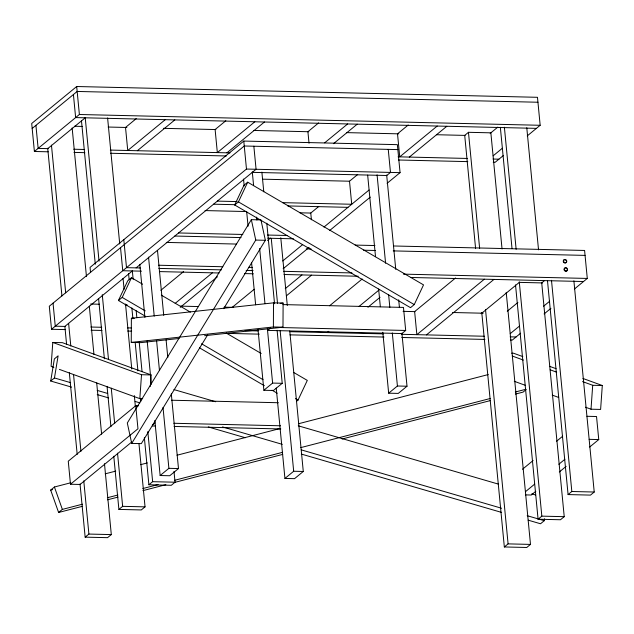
<?xml version="1.0" encoding="UTF-8"?>
<svg xmlns="http://www.w3.org/2000/svg" width="634" height="634" viewBox="0 0 634 634"><rect width="100%" height="100%" fill="white"/><g stroke="black" fill="none" stroke-linecap="round" stroke-linejoin="round"><path stroke-width="0.95" d="M179.081 338.477L140.851 342.622L131.254 342.4L131.373 318.276L273.508 302.846L283.113 303.076L282.986 327.199L204.568 335.711M131.254 342.4L273.389 326.97L273.508 302.846M150.306 386.423L151.114 374.94L62.386 342.669L52.78 342.447L51.1 366.373L53.874 367.387M142.705 398.715L139.829 398.643L141.517 374.718L52.78 342.447M582.892 378.443L602.3 385.504L600.612 409.429L591.015 409.207L592.703 385.282L582.535 381.581M50.712 381.034L54.365 358.907L58.114 355.832L54.461 377.959L50.712 381.034L71.602 387.12M528.193 520.173L540.533 523.763L544.281 520.68L544.598 518.763M144.909 315.946L118.447 300.492L127.727 280.799L131.476 277.716L142.571 284.198M118.447 300.492L122.196 297.409L131.476 277.716M234.675 204.972L243.947 185.279L247.696 182.196L423.528 284.888L414.248 304.589L410.499 307.672L234.675 204.972L238.424 201.889L247.696 182.196M296.522 401.338L298.02 400.109L307.3 380.408L293.645 372.435M223.667 308.639L265.361 240.302L260.946 219.895L251.349 219.673L127.307 423.005L131.713 443.404L141.311 443.634L207.714 334.792M131.713 443.404L255.756 240.072L251.349 219.673M527.242 135.914L540.168 125.286L537.474 97.303L76.69 86.517L31.7 123.487L34.395 151.478L48.247 151.803M32.175 128.433L77.166 91.454L537.949 102.24M34.395 151.478L79.385 114.5L540.168 125.286M47.74 148.618L85.233 117.805M136.231 118.645L125.524 127.442L127.743 150.496L165.236 119.683M137.34 150.718L174.833 119.905M225.831 120.737L215.116 129.542L217.335 152.588L254.828 121.776M226.94 152.818L264.433 122.005M387.081 183.321L400.07 172.646L397.375 144.655L243.781 141.065L90.06 267.397L90.535 272.335M397.851 149.6L244.256 146.002L49.294 306.23L51.512 329.276L246.475 169.048L400.07 172.646M132.347 270.956L64.866 326.423L66.57 344.159M136.096 267.873L256.073 169.27L253.854 146.224M318.625 122.909L307.918 131.713L309.027 143.236M324.671 142.816L347.63 123.955M333.508 143.672L357.227 124.177M160.838 290.293L183.591 271.59M175.19 303.369L212.35 272.826M180.238 307.332L217.399 276.796M267.524 240.476L270.441 238.075M408.225 125.009L397.51 133.814L399.729 156.86L437.222 126.047M310.303 213.428L318.712 206.526M349.279 181.403L357.687 174.493M282.724 260.97L302.592 244.645M323.99 227.059L369.075 190.002M386.653 175.563L390.473 172.416L388.254 149.37M409.334 157.089L446.827 126.277M232.242 307.339L254.226 289.27M283.152 268.737L309.13 247.379M329.767 230.427L370.264 197.134M138.632 405.8L135.747 405.728L68.266 461.195L70.485 484.241L80.082 484.463L131.642 442.088M502.049 249.019L490.859 132.831L468.463 132.308L464.714 135.391L475.611 248.623M285.26 288.636L301.942 274.926M286.52 295.721L311.548 275.156M82.555 506.273L58.613 512.478L50.672 490.082L54.421 486.999L70.699 482.783M490.169 133.394L497.825 127.109M70.485 484.241L137.966 428.774L135.747 405.728M152.818 424.685L155.068 422.838M270.544 327.937L267.54 330.401L401.94 333.547L405.689 330.465L403.47 307.419L282.907 304.589M58.613 512.478L62.362 509.403L82.468 504.189M493.157 155.813L502.334 148.269M503.523 155.409L495.178 162.264L493.252 162.225M329.585 305.778L362.188 278.984M327.255 332.565L328.769 331.32M359.106 306.388L378.815 290.19M80.035 483.98L85.154 537.149L88.903 534.066L111.307 534.589L104.475 463.7M113.779 456.242L118.899 509.411L122.647 506.336L145.043 506.859L138.981 443.84M144.354 437.619L148.895 484.764L152.643 481.681L175.039 482.205L174.001 471.403M154.839 420.516L160.14 475.524L168.89 468.328L178.487 468.558L171.299 393.904M258.006 329.371L263.871 390.267L272.612 383.079L282.217 383.308L277.106 330.266M367.942 307.236L380.075 297.267M178.487 468.558L169.738 475.746L160.14 475.524M282.217 383.308L273.468 390.496L263.871 390.267M111.307 534.589L107.55 537.672L85.154 537.149M145.043 506.859L141.295 509.942L118.899 509.411M175.039 482.205L171.291 485.287L148.895 484.764M455.577 277.961L414.636 311.611L416.855 334.665L484.336 279.198M426.452 334.887L493.941 279.42M481.135 313.759L519.325 282.376L542.593 282.923M276.234 388.079L284.935 478.44L293.685 471.252L303.282 471.474L289.762 331.019M382.801 332.295L388.666 393.191L397.415 386.003L407.012 386.225L401.901 333.183M303.282 471.474L294.533 478.67L284.935 478.44M407.012 386.225L398.263 393.413L388.666 393.191M507.263 311.223L517.883 302.497M541.388 283.176L544.416 280.68M510.243 333.642L519.341 326.169M543.607 306.222L549.67 301.237M520.601 333.246L512.304 340.07L510.37 340.022M544.107 313.925L550.93 308.314M574.436 289.001L587.282 278.437L584.588 250.454L393.746 245.984M526.093 389.633L523.098 392.097L515.434 394.086M522.479 469.263L533.099 460.538M556.604 441.216L562.667 436.232M525.459 491.691L534.557 484.21M558.823 464.27L564.886 459.285M535.817 491.287L531.268 495.027L525.507 494.892M559.323 471.973L566.146 466.362M589.652 447.041L598.75 439.568L596.531 416.514L586.933 416.292M481.777 312.617L504.339 546.96L508.088 543.877L530.492 544.408L506.217 292.337M515.521 284.888L538.084 519.23L541.832 516.147L564.228 516.67L541.666 282.328M547.459 280.45L568.08 494.575L571.828 491.501L594.224 492.024L573.889 280.838M530.492 544.408L526.743 547.483L504.339 546.96M564.228 516.67L560.48 519.753L538.084 519.23M594.224 492.024L590.476 495.106L568.08 494.575M105.173 473.844L115.713 471.117M140.613 464.667L147.318 462.923M177.005 455.228L279.475 428.671M298.63 423.71L488.259 374.559M50.672 490.082L52.582 489.591M107.368 497.738L117.908 495.003M142.808 488.552L158.128 484.582M174.413 480.358L282.629 452.311M300.825 447.596L490.454 398.445M515.355 391.994L525.887 389.268M107.455 499.822L117.987 497.096M142.888 490.637L165.87 484.685M174.493 482.45L282.709 454.396M342.091 439.013L490.534 400.537M280.173 303.393L283.113 303.076M536.419 128.369L75.636 117.583L73.417 94.537M74.487 126.253L82.396 126.435M108.105 127.038L126.895 127.482M163.485 128.337L215.885 129.558M253.465 130.438L308.837 131.737M346.41 132.617L398.818 133.845M436.39 134.725L465.071 135.399M48.033 148.625L38.143 148.396L35.924 125.35M73.742 149.228L84.615 149.481M110.324 150.084L229.976 152.889M398.073 156.82L467.29 158.445M492.998 159.047L498.926 159.182M73.972 152.406L84.861 152.659M110.585 153.262L226.354 155.972M398.524 160.006L467.789 161.622M252.324 172.353L386.724 175.499M262.547 179.176L349.508 181.213L351.727 204.259L282.55 202.642M217.335 201.113L237.1 201.58M213.587 204.196L235.325 204.703M287.701 205.931L347.979 207.342M205.028 210.575L246.531 211.55M299.898 212.794L310.763 213.056L311.413 219.776M178.59 232.955L242.822 234.461M267.532 235.04L287.289 235.499M174.841 236.038L241.055 237.584M267.73 238.21L293.423 238.812M255.756 240.072L265.361 240.302M355.183 245.081L374.963 245.548M166.29 242.418L236.45 244.058M306.222 248.861L311.167 248.98M363.575 250.208L375.439 250.485M393.238 250.898L585.063 255.391M158.627 265.234L222.859 266.74M248.552 267.342L252.506 267.429M140.344 267.976L126.499 267.651L123.804 239.66M158.825 268.404L221.424 269.87M246.143 270.449L253.069 270.615M283.723 271.328L351.949 272.929M403.367 274.134L587.282 278.437M141.548 271.17L122.75 270.734L120.531 247.688M159.364 271.59L219.071 272.985M244.455 273.579L253.362 273.793M284.04 274.506L358.25 276.25M410.689 277.47L583.534 281.52M90.622 304.027L99.522 304.233M125.231 304.835L127.204 304.883M180.603 306.135L198.402 306.555M224.111 307.149L233.011 307.363M403.081 311.342L414.945 311.619M452.525 312.499L483.179 313.22M131.373 318.276L134.257 318.339M273.389 326.97L282.986 327.199M277.224 327.453L405.689 330.465M65.151 326.431L55.261 326.193L53.042 303.147M90.86 327.033L101.741 327.287M127.45 327.889L131.404 327.976M245.112 330.639L257.967 330.94M289.611 331.685L383.546 333.88M401.346 334.3L484.408 336.242M510.116 336.844L516.052 336.987M51.512 329.276L65.365 329.601M91.098 330.203L101.979 330.457M127.703 331.059L131.666 331.154M227.646 333.405L259.306 334.142M289.984 334.863L383.982 337.058M401.79 337.478L484.907 339.428M511.646 353.193L513.572 353.233L522.812 356.601M141.517 374.718L151.114 374.94M592.703 385.282L602.3 385.504M171.624 400.228L278.35 402.733M173.843 423.274L280.569 425.779M152.303 425.945L155.267 426.016M174.049 426.452L280.775 428.949M589.152 439.338L598.75 439.568M173.93 389.577L215.695 401.742M298.281 425.81L498.578 484.17M531.799 493.854L535.595 494.964M54.461 377.959L70.604 382.659M97.184 390.401L107.622 393.445M135.153 401.465L139.9 402.852M222.486 426.912L282.288 444.339M301.269 449.871L501.565 508.238M527.195 515.704L544.281 520.68M97.232 394.594L108.62 397.914M135.201 405.657L137.095 406.212M208.293 426.951L245.31 437.745M301.316 454.063L501.613 512.423M549.615 366.349L556.089 368.695M512.288 356.039L523.375 360.072M550.185 369.82L556.652 372.174M514.301 381.311L525.388 385.345M552.198 395.093L558.665 397.439M585.467 407.194L591.015 409.207M59.414 369.4L139.829 398.643M238.424 201.889L414.248 304.589M161.345 295.159L190.366 312.11M226.211 333.048L261.208 353.487M122.196 297.409L145.241 310.874M201.572 343.779L263.031 379.671M295.46 398.612L298.02 400.109M199.528 347.852L264.402 385.741M272.081 390.227L277.201 393.223M54.421 486.999L62.362 509.403M551.493 280.315L571.828 491.501M526.783 127.743L538.535 249.836M504.387 127.22L516.139 249.313M519.27 281.805L541.832 516.147M500.353 127.347L512.01 248.457M468.463 132.308L479.645 248.488M485.525 309.543L508.088 543.877M386.677 175.047L395.759 269.339M398.691 299.787L399.444 307.648M377.079 174.818L385.591 263.221M388.618 294.651L389.847 307.427M392.303 332.961L397.415 386.003M367.665 175.135L375.518 256.659M378.641 289.072L380.337 306.753M280.775 237.702L287.297 305.477M271.265 238.463L277.51 303.29M280.157 330.789L293.685 471.252M261.882 172.123L263.776 191.769M266.795 223.2L274.554 303.741M252.284 171.901L253.608 185.651M256.635 217.082L256.913 220.03M259.655 248.512L264.957 303.52M267.358 328.475L272.612 383.079M243.781 141.065L246.475 169.048M243.535 179.089L244.193 185.96M246.658 211.502L248.076 226.235M251.571 262.579L255.637 304.811M157.494 250.493L163.73 315.328M166.1 339.879L167.796 357.56M148.554 257.15L154.228 316.081M156.59 340.64L159.427 370.105M163.025 407.432L168.89 468.328M139.805 264.338L144.909 317.38M147.183 340.949L151.344 384.172M132.308 270.504L133.156 279.34M136.183 310.771L136.849 317.65M139.211 342.202L142.048 371.675M147.817 431.588L152.643 481.681M128.559 273.579L129.122 279.475M131.864 307.958L132.91 318.767M135.177 342.336L137.919 370.827M140.566 398.326L140.851 401.274M107.598 117.932L119.731 243.963M123.051 278.421L124.09 289.255M125.516 304.027L131.769 369.012M134.329 395.592L135.375 406.426M85.194 117.409L99.039 261.16M102.264 294.636L108.517 359.621M111.267 388.174L114.683 423.623M117.528 453.159L122.647 506.336M81.445 120.484L95.29 264.243M98.611 298.701L104.388 358.765M107.043 386.336L110.934 426.706M76.69 86.517L79.385 114.5M72.149 127.941L86.462 276.614M89.307 306.159L93.951 354.406M96.701 382.96L101.63 434.155M51.457 145.138L65.674 292.829M68.615 323.356L70.794 346.005M73.544 374.559L80.938 451.353M83.783 480.897L88.903 534.066M47.709 148.221L61.926 295.912M69.32 372.713L77.19 454.435M567.153 269.22A1.728 1.522 50.6 0 1 566.217 271.209A1.728 1.522 50.6 0 1 564.141 269.997A1.728 1.522 50.6 0 1 565.084 268.008M565.908 268.024A1.728 1.522 50.6 0 1 566.669 268.467M566.321 262.23A1.728 1.522 50.6 0 1 563.547 262.167A1.728 1.522 50.6 0 1 564.696 259.734M565.116 259.797A1.728 1.522 50.6 0 1 566.36 260.986M564.363 269.315A1.728 1.522 50.6 0 0 566.899 270.797A1.728 1.522 50.6 0 0 566.622 267.944A1.728 1.522 50.6 0 0 564.363 269.315M563.571 261.081A1.728 1.522 50.6 0 0 566.107 262.563A1.728 1.522 50.6 0 0 565.829 259.71A1.728 1.522 50.6 0 0 563.571 261.081"/></g></svg>
